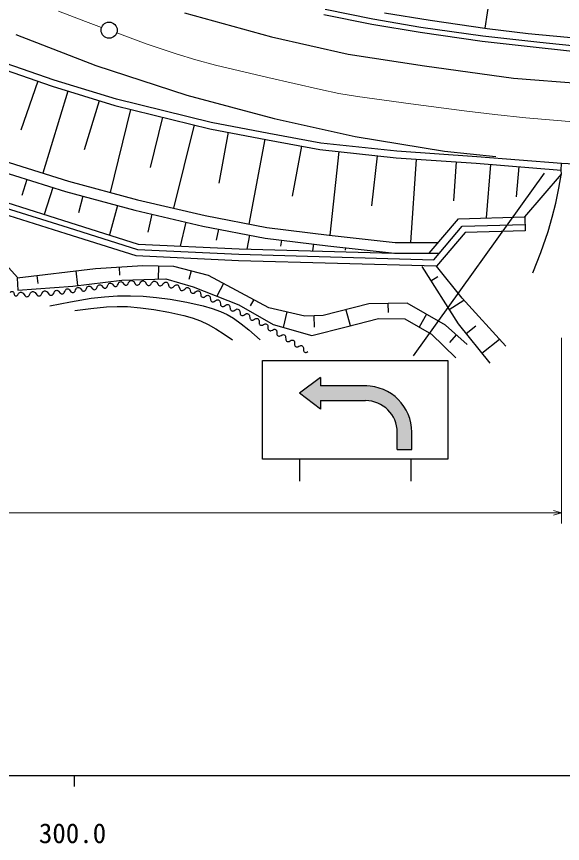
# Model space of a CAD drawing. Units: millimetres, scale not verified. Extents: x 40000 to 680000, y 20000 to 380000.
# Drawn here: x 362655 to 413250, y 198715 to 275368 of the extents above; entities that cross this region are included whole.
import ezdxf
from ezdxf.enums import TextEntityAlignment as Align

# ---------------------------------------------------------------- set-up
doc = ezdxf.new("R2010")
doc.units = ezdxf.units.MM
doc.header["$LTSCALE"] = 1000
doc.linetypes.add('CHAIN', pattern=[18.5, 12, -1.5, 3.5, -1.5])
for name, color, linetype, lineweight in [('M-BGD', 7, 'Continuous', 25), ('M-BMK', 2, 'CHAIN', 13), ('M-BMK-SRVR', 3, 'Continuous', 25), ('M-STR-HTXT', 7, 'Continuous', 13), ('M-STR-STRC', 7, 'Continuous', 25), ('M-TTL-BAND', 7, 'Continuous', 25)]:
    doc.layers.add(name, color=color, linetype=linetype, lineweight=lineweight)
doc.styles.add('ＭＳ ゴシック', font='')
doc.styles.get('ＭＳ ゴシック').set_extended_font_data('MS Gothic')

msp = doc.modelspace()

# ---------------------------------------------------------------- hatches: boundary and pattern name
at = {"layer": 'M-STR-STRC'}
msp.add_hatch(color=256, dxfattribs=at).paths.add_polyline_path([(397933, 235241), (397933, 236833), (397877, 237400), (397563, 238259), (397224, 238744), (396480, 239364), (395880, 239630), (395487, 239724), (395001, 239765), (390840, 239765), (390840, 238975), (388883, 240444), (390840, 241913), (390840, 241123), (395001, 241123), (396123, 240973), (396955, 240652), (397904, 239992), (398263, 239619), (398827, 238773), (399166, 237860), (399244, 237468), (399291, 236833), (399291, 235241)])

# ---------------------------------------------------------------- linework, layer by layer
at = {"layer": 'M-BGD'}
for p, q in [((407209, 282076), (406057, 274301)), ((395685, 275134), (391246, 276022)), ((378230, 275718), (386296, 273490)), ((395593, 274643), (391140, 275533)), ((396772, 275720), (400992, 275027)), ((400047, 273873), (395593, 274643)), ((400124, 274367), (395685, 275134)), ((400992, 275027), (406264, 274272)), ((362582, 273711), (370011, 270826)), ((405820, 273064), (400047, 273873)), ((405884, 273560), (400124, 274367)), ((406264, 274272), (410071, 273809)), ((410071, 273809), (417790, 273062)), ((386296, 273490), (393387, 271869)), ((411083, 272456), (405820, 273064)), ((411138, 272953), (405884, 273560)), ((415374, 272509), (411138, 272953)), ((415334, 272011), (411083, 272456)), ((393387, 271869), (400477, 270789)), ((360618, 270749), (365964, 268903)), ((366150, 269474), (360822, 271313)), ((370011, 270826), (378449, 268085)), ((400477, 270789), (408716, 269641)), ((364628, 269365), (363063, 264833)), ((371922, 267698), (366150, 269474)), ((408716, 269641), (417660, 268965)), ((367414, 268457), (365077, 260863)), ((365964, 268903), (371762, 267119)), ((370313, 267565), (368913, 263014)), ((380703, 265541), (371922, 267698)), ((378449, 268085), (386528, 265921)), ((373231, 266758), (371342, 259067)), ((371762, 267119), (380575, 264955)), ((376169, 266037), (375027, 261387)), ((379106, 265315), (377212, 257600)), ((386031, 264526), (380703, 265541)), ((386528, 265921), (394024, 264262)), ((380575, 264955), (385922, 263936)), ((382274, 264636), (381391, 259928)), ((390852, 263638), (386031, 264526)), ((385670, 263999), (384195, 256132)), ((385922, 263936), (390765, 263044)), ((394024, 264262), (402319, 262892)), ((389067, 263362), (388193, 258704)), ((390765, 263044), (397840, 262279)), ((397893, 262877), (390852, 263638)), ((360324, 262340), (367480, 260116)), ((392534, 262853), (391696, 255106)), ((396071, 262470), (395567, 257811)), ((397840, 262279), (405266, 261771)), ((405314, 262369), (397893, 262877)), ((402319, 262892), (407079, 262387)), ((413168, 261735), (405314, 262369)), ((360015, 261389), (367201, 259156)), ((399696, 262152), (399168, 254419)), ((403409, 261898), (403163, 258298)), ((405266, 261771), (413119, 261137)), ((406575, 261666), (406173, 256694)), ((409193, 261454), (408965, 258641)), ((413119, 261137), (413168, 261735)), ((417164, 261545), (413168, 261735)), ((409766, 256792), (413171, 260759)), ((413171, 260759), (413119, 261137)), ((363608, 260272), (363144, 258778)), ((367480, 260116), (373873, 258379)), ((366003, 259528), (365227, 257030)), ((367201, 259156), (373628, 257409)), ((368808, 258719), (368385, 257163)), ((373873, 258379), (380126, 256920)), ((361586, 257650), (367443, 255809)), ((361748, 258123), (367594, 256286)), ((372021, 257846), (371281, 255122)), ((367263, 255237), (361391, 257083)), ((373628, 257409), (379918, 255942)), ((375200, 257043), (374810, 255369)), ((380126, 256920), (385863, 255808)), ((403612, 256623), (409766, 256792)), ((409766, 256792), (409801, 255493)), ((367594, 256286), (373941, 254282)), ((378345, 256309), (377829, 254096)), ((400902, 253419), (403612, 256623)), ((403944, 255932), (409785, 256092)), ((367443, 255809), (373852, 253785)), ((379918, 255942), (385708, 254820)), ((381365, 255661), (381165, 254631)), ((385863, 255808), (391630, 255113)), ((401314, 252821), (403944, 255932)), ((404229, 255340), (401585, 252213)), ((409801, 255493), (404229, 255340)), ((373746, 253190), (367263, 255237)), ((384260, 255100), (384011, 253815)), ((385708, 254820), (391514, 254120)), ((387197, 254646), (387132, 254095)), ((391630, 255113), (397745, 254419)), ((373852, 253785), (383258, 253337)), ((373941, 254282), (383277, 253836)), ((383277, 253836), (397617, 253427)), ((390174, 254297), (390097, 253642)), ((391514, 254120), (397688, 253419)), ((393151, 253949), (393123, 253713)), ((397745, 254419), (401748, 254419)), ((383235, 252737), (373746, 253190)), ((383258, 253337), (401314, 252821)), ((397688, 253419), (401819, 253419)), ((374358, 252253), (369960, 251991)), ((377237, 252200), (374358, 252253)), ((375797, 252226), (375776, 251030)), ((380431, 251363), (377237, 252200)), ((401585, 252213), (383235, 252737)), ((400224, 252203), (403573, 246883)), ((403967, 249248), (401585, 252213)), ((369960, 251991), (362728, 251101)), ((368155, 251786), (368309, 250425)), ((372159, 252122), (372202, 251401)), ((378834, 251781), (378627, 250993)), ((362728, 251101), (362780, 250001)), ((364545, 251377), (364630, 250634)), ((367858, 250368), (372413, 250944)), ((372413, 250944), (376496, 251048)), ((376496, 251048), (379009, 250316)), ((386032, 248378), (380431, 251363)), ((401061, 250873), (401699, 251275)), ((362780, 250001), (367858, 250368)), ((379009, 250316), (383250, 248640)), ((381831, 250617), (381208, 249447)), ((384632, 249125), (384319, 248538)), ((408007, 244814), (403967, 249248)), ((383250, 248640), (386443, 246808)), ((389383, 247593), (386032, 248378)), ((395299, 248745), (391058, 247646)), ((398859, 248797), (395299, 248745)), ((397079, 248771), (397091, 247927)), ((402419, 246756), (398859, 248797)), ((402736, 248213), (404117, 249083)), ((387708, 247986), (387371, 246550)), ((391058, 247646), (389383, 247593)), ((390221, 247619), (390253, 246575)), ((393178, 248195), (393562, 246715)), ((400639, 247776), (399955, 246584)), ((393209, 246598), (396193, 247384)), ((396193, 247384), (398653, 247331)), ((398653, 247331), (401114, 245918)), ((403573, 246883), (406529, 243238)), ((386443, 246808), (390015, 245813)), ((390015, 245813), (393209, 246598)), ((404408, 244976), (402419, 246756)), ((404312, 245972), (405223, 246710)), ((401114, 245918), (403365, 243719)), ((403413, 245866), (402785, 245163)), ((405790, 244149), (407413, 245465))]:
    msp.add_line(p, q, dxfattribs=at)
for points in [[(410505, 251595), (411236, 253510), (411913, 255454), (412303, 256755), (412638, 258081), (412914, 259450), (413155, 260837)], [(356512, 258228), (356935, 256817), (358299, 255359), (361141, 252960), (362741, 251172)], [(372070, 250561), (372117, 250667), (372150, 250716), (372196, 250758), (372256, 250784), (372317, 250793), (372376, 250784), (372434, 250760), (372482, 250720), (372631, 250543), (372681, 250508), (372727, 250482), (372793, 250472), (372861, 250482), (372919, 250508), (372963, 250551), (372996, 250596), (373043, 250702)], [(373043, 250702), (373112, 250806), (373156, 250853), (373213, 250889), (373283, 250905), (373350, 250904), (373411, 250883), (373468, 250847), (373512, 250795), (373639, 250578), (373686, 250531), (373730, 250495), (373799, 250471), (373873, 250469), (373941, 250486), (373995, 250524), (374039, 250566), (374109, 250670)], [(374109, 250670), (374179, 250775), (374223, 250822), (374280, 250858), (374350, 250874), (374416, 250872), (374477, 250852), (374535, 250815), (374578, 250763), (374705, 250546), (374752, 250499), (374796, 250463), (374865, 250440), (374940, 250438), (375007, 250455), (375061, 250493), (375105, 250534), (375175, 250639)], [(375175, 250639), (375245, 250744), (375289, 250790), (375346, 250826), (375416, 250843), (375482, 250841), (375543, 250820), (375601, 250784), (375645, 250732), (375772, 250515), (375818, 250468), (375863, 250432), (375931, 250409), (376006, 250407), (376073, 250423), (376128, 250462), (376171, 250503), (376241, 250608)], [(376241, 250608), (376329, 250692), (376381, 250728), (376442, 250749), (376512, 250751), (376574, 250735), (376628, 250703), (376675, 250657), (376705, 250598), (376781, 250366), (376815, 250312), (376850, 250269), (376910, 250233), (376980, 250215), (377047, 250217), (377107, 250242), (377157, 250272), (377245, 250357)], [(365014, 249698), (365078, 249814), (365119, 249866), (365176, 249908), (365247, 249932), (365316, 249936), (365381, 249920), (365445, 249887), (365495, 249837), (365647, 249622), (365700, 249578), (365749, 249544), (365823, 249526), (365900, 249530), (365969, 249554), (366022, 249599), (366064, 249646), (366128, 249761)], [(366128, 249761), (366177, 249869), (366211, 249919), (366259, 249961), (366322, 249987), (366384, 249995), (366444, 249985), (366503, 249960), (366552, 249918), (366703, 249734), (366753, 249697), (366800, 249670), (366868, 249659), (366937, 249668), (366998, 249693), (367043, 249737), (367078, 249782), (367127, 249890)], [(367127, 249890), (367177, 249998), (367211, 250049), (367259, 250090), (367322, 250116), (367384, 250124), (367444, 250114), (367503, 250089), (367552, 250047), (367702, 249863), (367753, 249826), (367800, 249800), (367867, 249788), (367937, 249797), (367997, 249823), (368042, 249867), (368077, 249912), (368127, 250020)], [(368127, 250020), (368176, 250128), (368210, 250178), (368258, 250220), (368321, 250246), (368384, 250254), (368443, 250244), (368503, 250218), (368551, 250176), (368702, 249993), (368752, 249956), (368799, 249929), (368867, 249917), (368937, 249926), (368997, 249952), (369042, 249996), (369077, 250041), (369126, 250149)], [(369126, 250149), (369176, 250257), (369210, 250307), (369258, 250349), (369321, 250375), (369383, 250383), (369443, 250373), (369502, 250348), (369551, 250306), (369702, 250122), (369752, 250085), (369799, 250058), (369866, 250047), (369936, 250056), (369996, 250081), (370042, 250125), (370076, 250170), (370126, 250278)], [(370126, 250278), (370173, 250384), (370205, 250434), (370251, 250475), (370312, 250501), (370373, 250510), (370431, 250501), (370489, 250478), (370537, 250437), (370687, 250261), (370737, 250226), (370783, 250200), (370849, 250190), (370917, 250200), (370975, 250225), (371018, 250269), (371052, 250314), (371098, 250420)], [(371098, 250420), (371145, 250526), (371177, 250575), (371223, 250616), (371284, 250643), (371345, 250651), (371403, 250643), (371461, 250619), (371509, 250579), (371659, 250402), (371709, 250367), (371755, 250341), (371821, 250331), (371889, 250341), (371947, 250367), (371990, 250410), (372024, 250455), (372070, 250561)], [(377245, 250357), (377333, 250441), (377384, 250477), (377446, 250499), (377515, 250500), (377578, 250484), (377631, 250452), (377678, 250406), (377709, 250347), (377784, 250115), (377819, 250061), (377853, 250018), (377913, 249982), (377984, 249964), (378051, 249966), (378110, 249991), (378161, 250021), (378248, 250106)], [(378248, 250106), (378336, 250191), (378388, 250226), (378449, 250248), (378519, 250249), (378581, 250233), (378635, 250201), (378682, 250155), (378712, 250096), (378788, 249864), (378822, 249810), (378857, 249767), (378917, 249731), (378987, 249713), (379054, 249715), (379114, 249740), (379164, 249770), (379252, 249855)], [(379252, 249855), (379351, 249920), (379407, 249944), (379469, 249953), (379536, 249942), (379593, 249915), (379638, 249875), (379674, 249822), (379693, 249761), (379722, 249526), (379745, 249468), (379770, 249420), (379820, 249375), (379884, 249345), (379949, 249335), (380010, 249348), (380063, 249367), (380163, 249432)], [(362059, 249785), (362125, 249844), (362164, 249869), (362210, 249883), (362261, 249882), (362306, 249869), (362345, 249844), (362378, 249808), (362399, 249765), (362448, 249593), (362471, 249552), (362495, 249519), (362539, 249491), (362590, 249476), (362639, 249476), (362683, 249492), (362721, 249513), (362788, 249573)], [(362788, 249573), (362851, 249688), (362893, 249741), (362949, 249783), (363020, 249806), (363090, 249810), (363155, 249795), (363218, 249762), (363268, 249712), (363420, 249497), (363473, 249452), (363522, 249419), (363596, 249401), (363674, 249405), (363742, 249428), (363796, 249473), (363838, 249520), (363901, 249636)], [(363901, 249636), (363964, 249751), (364006, 249803), (364062, 249846), (364134, 249869), (364203, 249873), (364268, 249857), (364331, 249825), (364382, 249774), (364533, 249560), (364586, 249515), (364636, 249481), (364709, 249463), (364787, 249468), (364856, 249491), (364909, 249536), (364951, 249583), (365014, 249698)], [(365730, 248564), (367654, 248937), (369586, 249251), (370796, 249389), (372022, 249469), (373212, 249485), (374400, 249441), (375641, 249331), (376885, 249159), (378423, 248882), (379961, 248543), (380772, 248313), (381558, 248027), (382176, 247739), (382766, 247397), (383484, 246897), (384181, 246337), (384717, 245872), (385246, 245397)], [(380163, 249432), (380262, 249496), (380317, 249520), (380380, 249530), (380447, 249518), (380504, 249492), (380548, 249452), (380585, 249399), (380603, 249338), (380633, 249102), (380656, 249045), (380681, 248997), (380731, 248951), (380795, 248922), (380859, 248911), (380921, 248924), (380974, 248944), (381073, 249008)], [(368057, 248112), (369526, 248319), (371005, 248467), (371969, 248502), (372932, 248476), (374143, 248372), (375365, 248206), (376765, 247969), (378161, 247670), (378937, 247448), (379690, 247169), (380414, 246825), (381114, 246426), (381889, 245927), (382661, 245397)], [(381073, 249008), (381173, 249073), (381228, 249097), (381291, 249107), (381357, 249095), (381414, 249069), (381459, 249028), (381496, 248975), (381514, 248914), (381543, 248679), (381566, 248621), (381591, 248574), (381642, 248528), (381706, 248498), (381770, 248488), (381831, 248501), (381885, 248520), (381984, 248585)], [(381984, 248585), (382083, 248650), (382139, 248674), (382201, 248683), (382268, 248672), (382325, 248645), (382370, 248605), (382406, 248552), (382425, 248491), (382454, 248256), (382477, 248198), (382502, 248150), (382553, 248105), (382617, 248075), (382681, 248065), (382742, 248078), (382796, 248097), (382895, 248162)], [(382895, 248162), (382994, 248226), (383050, 248250), (383112, 248260), (383179, 248248), (383236, 248222), (383281, 248182), (383317, 248129), (383336, 248067), (383365, 247832), (383388, 247775), (383413, 247727), (383463, 247681), (383527, 247652), (383592, 247641), (383653, 247654), (383706, 247674), (383806, 247738)], [(383806, 247738), (383905, 247803), (383960, 247827), (384023, 247837), (384090, 247825), (384147, 247799), (384191, 247758), (384228, 247705), (384246, 247644), (384276, 247409), (384299, 247351), (384324, 247304), (384374, 247258), (384438, 247228), (384502, 247218), (384564, 247231), (384617, 247250), (384716, 247315)], [(384716, 247315), (384818, 247366), (384873, 247383), (384934, 247385), (384997, 247367), (385048, 247336), (385087, 247292), (385116, 247238), (385127, 247178), (385129, 246950), (385145, 246893), (385164, 246845), (385207, 246796), (385265, 246761), (385325, 246744), (385385, 246749), (385438, 246762), (385540, 246813)], [(385540, 246813), (385641, 246864), (385697, 246881), (385757, 246884), (385820, 246865), (385871, 246834), (385910, 246791), (385939, 246736), (385950, 246676), (385952, 246449), (385968, 246391), (385987, 246343), (386030, 246294), (386088, 246259), (386148, 246242), (386208, 246248), (386261, 246260), (386363, 246311)], [(386363, 246311), (386464, 246362), (386520, 246379), (386581, 246382), (386643, 246364), (386694, 246332), (386733, 246289), (386762, 246235), (386773, 246174), (386776, 245947), (386791, 245889), (386810, 245841), (386854, 245792), (386911, 245757), (386971, 245740), (387031, 245746), (387084, 245759), (387186, 245810)], [(387186, 245810), (387288, 245861), (387343, 245878), (387404, 245880), (387466, 245862), (387518, 245830), (387556, 245787), (387585, 245733), (387596, 245672), (387599, 245445), (387615, 245387), (387633, 245339), (387677, 245290), (387734, 245255), (387795, 245238), (387855, 245244), (387908, 245257), (388009, 245308)], [(388009, 245308), (388111, 245359), (388166, 245376), (388227, 245378), (388289, 245360), (388341, 245329), (388379, 245285), (388408, 245231), (388419, 245171), (388422, 244943), (388438, 244886), (388456, 244838), (388500, 244789), (388558, 244753), (388618, 244736), (388678, 244742), (388731, 244755), (388832, 244806)], [(388832, 244806), (388934, 244857), (388989, 244874), (389050, 244876), (389113, 244858), (389164, 244827), (389203, 244784), (389232, 244729), (389243, 244669), (389245, 244442), (389261, 244384), (389280, 244336), (389323, 244287), (389381, 244252), (389441, 244235), (389501, 244240), (389554, 244253), (389656, 244304)]]:
    msp.add_lwpolyline(points, dxfattribs=at)
at = {"layer": 'M-BMK'}
for points in [[(366535, 275855), (369037, 274900), (369779, 274631), (370531, 274360)], [(371941, 273848), (374681, 272852), (377453, 271908), (379269, 271351), (381100, 270852), (385954, 269727), (390819, 268592), (392529, 268239), (394253, 267945), (399199, 267276), (404153, 266622), (406989, 266277), (409842, 265992), (414602, 265571)]]:
    msp.add_lwpolyline(points, dxfattribs=at)
at = {"layer": 'M-BMK-SRVR'}
msp.add_circle((371236, 274104), 746, dxfattribs=at)
at = {"layer": 'M-STR-HTXT'}
for p, q in [((413168, 228374), (413168, 245585)), ((276883, 229374), (413168, 229374))]:
    msp.add_line(p, q, dxfattribs=at)
msp.add_lwpolyline([(412418, 229590), (413168, 229374), (412418, 229160)], dxfattribs=at)
at = {"layer": 'M-STR-STRC'}
for p, q in [((399457, 243929), (411594, 260834)), ((385461, 243479), (402621, 243479)), ((385461, 234327), (385461, 243479)), ((402621, 243479), (402621, 234327)), ((390840, 241913), (388883, 240444)), ((390840, 241913), (390840, 241123)), ((395126, 241123), (390840, 241123)), ((390840, 238975), (388883, 240444)), ((390840, 239765), (395001, 239765)), ((390840, 239765), (390840, 238975)), ((397933, 235241), (397933, 236833)), ((399291, 235241), (399291, 236833)), ((397933, 235241), (399291, 235241)), ((402621, 234327), (385461, 234327)), ((388893, 234327), (388893, 232308)), ((399189, 234327), (399189, 232308))]:
    msp.add_line(p, q, dxfattribs=at)
for radius in [4290, 2932]:
    msp.add_arc((395001, 236833), radius, 360, 90, dxfattribs=at)
at = {"layer": 'M-TTL-BAND'}
for p, q in [((40000, 205000), (579000, 205000)), ((368000, 205000), (368000, 204000))]:
    msp.add_line(p, q, dxfattribs=at)

# ---------------------------------------------------------------- texts
at = {"layer": 'M-TTL-BAND', "style": 'ＭＳ ゴシック'}
msp.add_text('300.0', height=1833, dxfattribs=at).set_placement((367844, 198195), align=Align.BOTTOM_CENTER)

doc.saveas('drawing.dxf')
